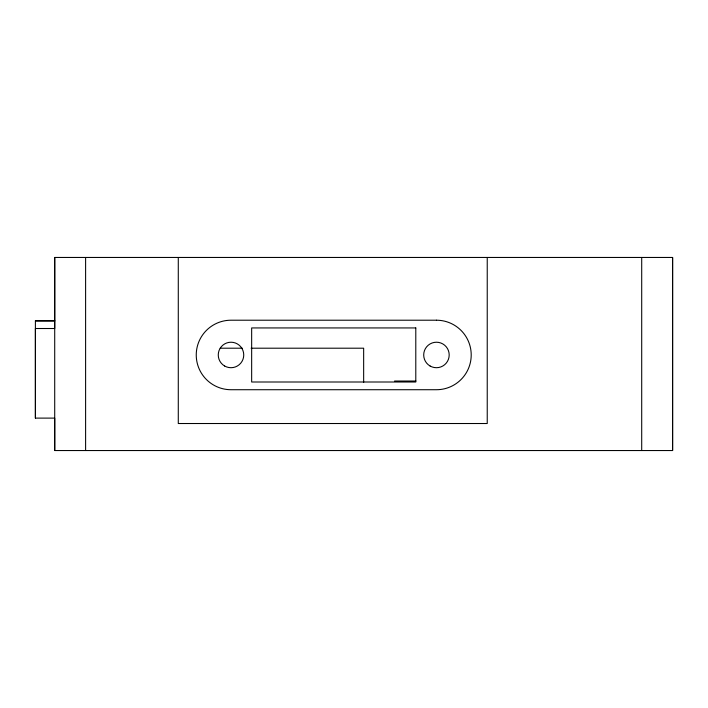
<?xml version="1.0" encoding="UTF-8"?>
<svg xmlns="http://www.w3.org/2000/svg" width="708" height="708" viewBox="0 0 708 708"><rect width="100%" height="100%" fill="white"/><g stroke="black" fill="none" stroke-linecap="round" stroke-linejoin="round"><path stroke-width="1.06" d="M54.711 418.109L35.4 418.109L35.4 328.512L54.711 328.512L54.711 257.455L672.6 257.455L672.6 450.545L54.711 450.545L54.711 257.455M85.606 450.545L85.606 257.455M641.705 450.545L641.705 257.455M672.6 450.545L672.6 257.455M54.711 320.786L35.4 320.786L35.4 418.109M35.4 320.91L54.711 320.91M220.215 348.203L242.286 348.203M251.11 348.203L363.655 348.203L363.655 382.409M394.551 381.037L415.879 381.037M487.237 257.455L487.237 423.517L178.283 423.517L178.283 257.455M54.711 418.552L54.711 450.545M436.447 320.211L231.003 320.211A34.754 34.754 0 0 0 196.249 354.965A34.754 34.754 0 0 0 231.003 389.719L436.447 389.719A34.754 34.754 0 0 0 471.209 354.965A34.754 34.754 0 0 0 436.447 320.211M415.791 327.937L251.659 327.937L251.659 382.001L415.791 382.001L415.791 327.937M430.075 366.001A12.744 12.744 0 0 0 449.191 354.965A12.744 12.744 0 0 0 430.075 343.929A12.744 12.744 0 0 0 430.075 366.001M224.631 366.001A12.744 12.744 0 0 0 243.747 354.965A12.744 12.744 0 0 0 224.631 343.929A12.744 12.744 0 0 0 224.631 366.001"/></g></svg>
